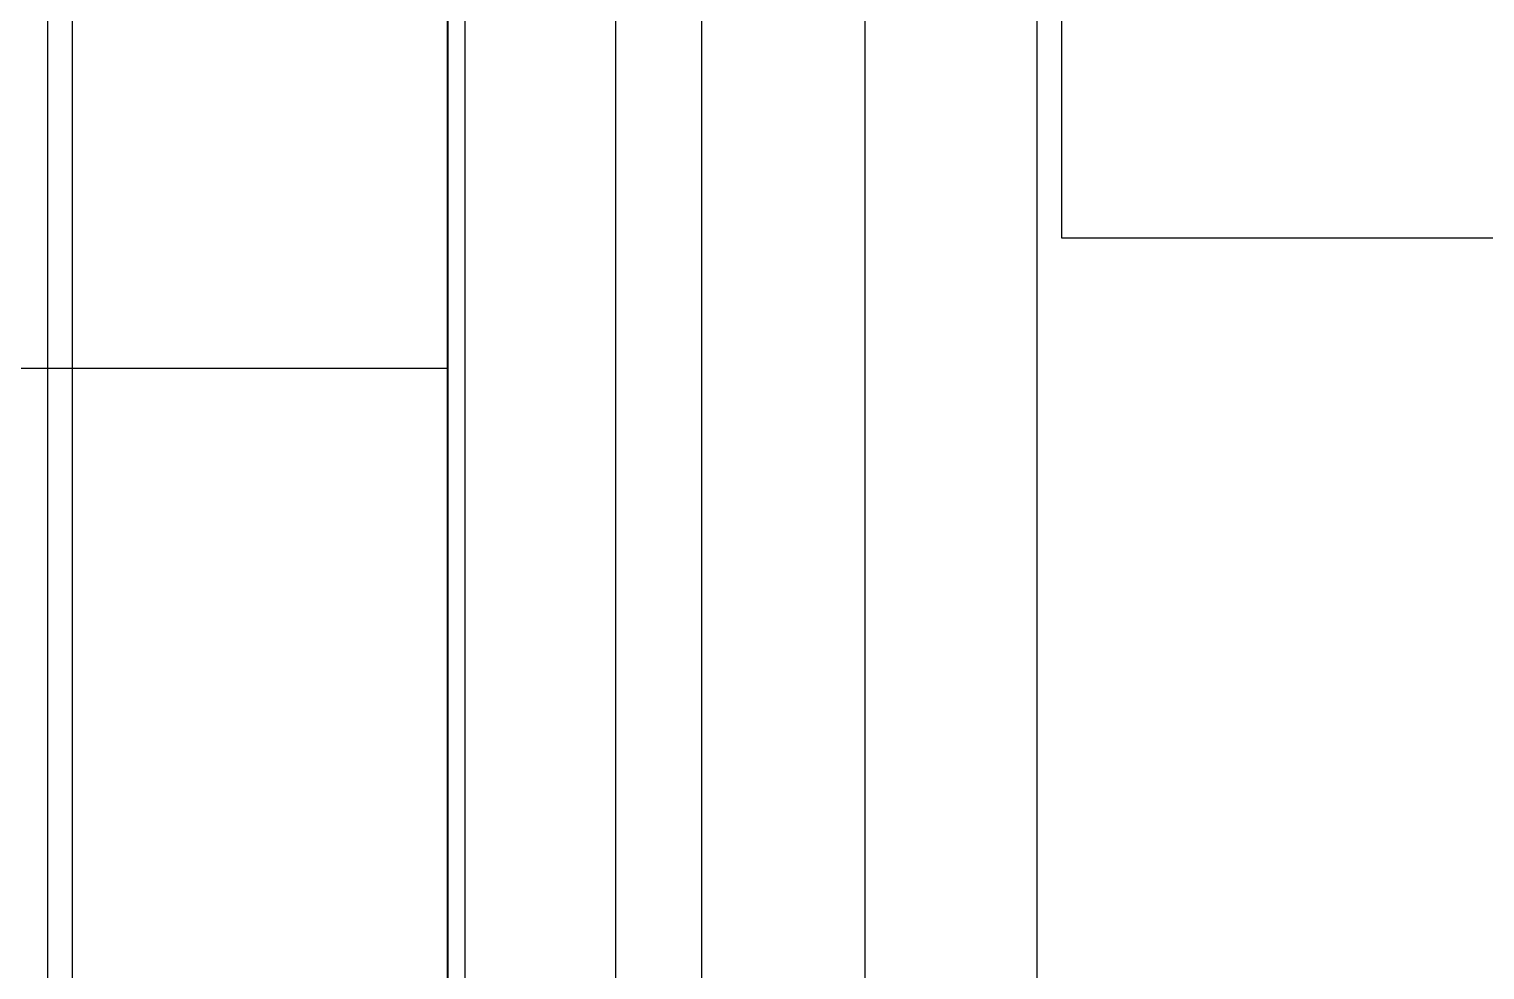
# Model space of a CAD drawing. Header units: millimetres. Extents: x 0 to 69574, y -5 to 41746.
# Drawn here: x 39561 to 39730.2, y 28469.5 to 28578.8 of the extents above; entities that cross this region are included whole.
import ezdxf

# ---------------------------------------------------------------- set-up
doc = ezdxf.new("R2010")
doc.units = ezdxf.units.MM
doc.set_wipeout_variables(frame=1)
doc.layers.add('! NO PLOT !', color=7, linetype='Continuous', true_color=0xff75dd, plot=False)
doc.layers.add('000-PI-Oprema', color=30, linetype='Continuous', lineweight=5)
for name, color, linetype in [('000-PI-ORMAR', 2, 'Continuous'), ('002-PI-Kabelska kanalica', 150, 'Continuous'), ('AUT_7', 7, 'Continuous')]:
    doc.layers.add(name, color=color, linetype=linetype)

# ---------------------------------------------------------------- blocks, each defined once
blk = doc.blocks.new('spojnica')
at = {"layer": '! NO PLOT !', "transparency": 33554687}
for p, q in [((44768.49, 28811.5), (44768.49, 26919.4)), ((44856.49, 28811.5), (44856.49, 26919.4)), ((44861.49, 28809.4), (44861.49, 26919.4))]:
    blk.add_line(p, q, dxfattribs=at)
blk = doc.blocks.new('8606.000_montažna')
at = {"layer": '! NO PLOT !'}
blk.add_line((51182.39, 38449.42), (51182.39, 36559.42), dxfattribs=at)
blk = doc.blocks.new('*U574')
at = {"layer": '002-PI-Kabelska kanalica'}
blk.add_line((-20, -100), (-20, 791), dxfattribs=at)
blk = doc.blocks.new('F60-47290126')
at = {"layer": '000-PI-Oprema'}
for p, q in [((46627.38, 36066.4), (46627.38, 36078.35)), ((46638.58, 36078.35), (46638.58, 36066.4)), ((46629.98, 36073.6), (46629.98, 36071.1)), ((46629.98, 36073.6), (46629.98, 36073.6)), ((46635.98, 36071.1), (46635.98, 36073.6)), ((46635.98, 36073.6), (46635.98, 36073.6)), ((46629.23, 36071.1), (46629.23, 36069.6)), ((46629.98, 36071.1), (46629.23, 36071.1)), ((46629.23, 36071.1), (46629.23, 36071.1)), ((46629.98, 36071.1), (46629.98, 36071.1)), ((46636.73, 36071.1), (46635.98, 36071.1)), ((46635.98, 36071.1), (46635.98, 36071.1)), ((46636.73, 36069.6), (46636.73, 36071.1)), ((46636.73, 36071.1), (46636.73, 36071.1)), ((46629.23, 36069.6), (46636.73, 36069.6)), ((46629.23, 36069.6), (46629.23, 36069.6)), ((46636.73, 36069.6), (46636.73, 36069.6)), ((46627.38, 36066.4), (46638.58, 36066.4)), ((46627.38, 36066.4), (46627.38, 36066.4)), ((46638.58, 36066.4), (46638.58, 36066.4))]:
    blk.add_line(p, q, dxfattribs=at)
blk.add_arc((46632.98, 36073.6), 3, 0, 180, dxfattribs=at)
blk = doc.blocks.new('*U899')
at = {"layer": '002-PI-Kabelska kanalica'}
for p, q in [((-20, 70), (20, 70)), ((-20, -100), (-20, 70)), ((20, -100), (20, 70)), ((-20, -100), (20, -100))]:
    blk.add_line(p, q, dxfattribs=at)

msp = doc.modelspace()

# ---------------------------------------------------------------- block references
for name, p in [('*U899', (39636.172, 28639.404)), ('F60-47290126', (-6945.922, -7498.701))]:
    msp.add_blockref(name, p)
at = {"rotation": 270}
msp.add_blockref('*U574', (39164.172, 28519.404), dxfattribs=at)
at = {"layer": '000-PI-Oprema'}
for name, p in [('8606.000_montažna', (-11619.223, -9740.014)), ('spojnica', (-5202.464, -100))]:
    msp.add_blockref(name, p, dxfattribs=at)

# ---------------------------------------------------------------- next in the draw order: wipeouts: each hides what was drawn before it
msp.add_wipeout([(39609.684, 28761.404), (40000.172, 28761.404), (39999.684, 26778.904), (39609.672, 26776.904)]).dxf.layer = '000-PI-ORMAR'

# ---------------------------------------------------------------- next in the draw order: linework, layer by layer
at = {"layer": '! NO PLOT !'}
for p, q in [((39609.684, 28761.404), (39609.684, 26776.904)), ((39609.684, 26776.904), (39609.684, 28761.404)), ((39629.184, 28749.904), (39629.184, 26788.404)), ((39609.672, 26789.904), (39609.672, 28740.766)), ((39639.184, 28734.904), (39639.184, 26803.404)), ((39658.184, 28689.154), (39658.184, 26849.154)), ((39678.184, 28684.154), (39678.184, 26854.154))]:
    msp.add_line(p, q, dxfattribs=at)
at = {"layer": '000-PI-ORMAR'}
for p, q in [((39609.684, 28761.404), (39609.684, 26776.904)), ((39611.684, 28759.404), (39611.684, 26778.904))]:
    msp.add_line(p, q, dxfattribs=at)
at = {"layer": 'AUT_7'}
msp.add_lwpolyline([(39681.065, 28614.484), (39931.065, 28614.484), (39931.065, 28554.484), (39681.065, 28554.484)], close=True, dxfattribs=at)

doc.saveas('drawing.dxf')
